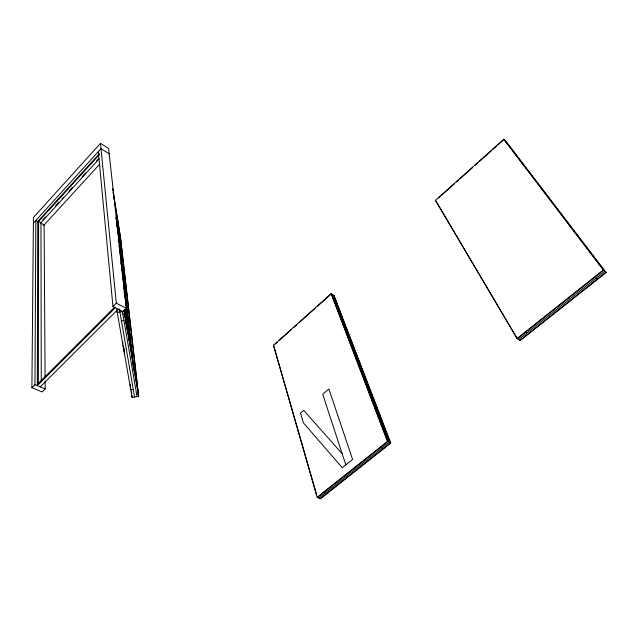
<?xml version="1.0" encoding="UTF-8"?>
<svg xmlns="http://www.w3.org/2000/svg" width="638" height="638" viewBox="0 0 638 638"><rect width="100%" height="100%" fill="white"/><g stroke="black" fill="none" stroke-linecap="round" stroke-linejoin="round"><path stroke-width="0.96" d="M38.352 383.382L38.599 221.458L40.968 222.734L41.271 381.628M45.115 380.966L45.17 388.917L42.124 391.931L31.9 387.721L34.946 384.666L35.848 220.493L38.328 221.833M31.9 387.721L33.439 217.47L100.469 143.367L108.572 148.471L127.121 315.3L129.012 340.54M33.383 223.204L100.995 148.694L109.17 153.814M99.353 153.79L37.778 221.538L37.331 385.663L115.311 307.723M37.77 222.359L99.432 154.563M42.818 219.879L45.489 216.936M55.53 205.922L58.871 202.246M62.221 198.577L63.561 197.11M68.912 191.233L72.253 187.564M82.294 176.543L85.636 172.874M96.346 161.119L98.348 158.918M40.808 222.901L99.089 158.958M43.663 225.461L99.807 164.046M116.307 303.178L126.38 308.298L123.03 311.623L112.95 306.535L116.307 303.178L100.469 143.367M37.339 384.403L114.489 307.229M40.258 386.875L118.189 309.183M273.495 345.198L331.106 293.671L334.033 295.498L390.767 443.091L320.523 498.733L317.118 497.297L273.495 345.198L316.631 494.57M506.094 141.5L606.1 272.538L520.082 340.668L517.043 338.507L435.467 200.316L503.717 139.267L506.357 141.748M275.273 344.041L277.498 342.048M279.723 340.062L291.574 329.463M293.735 327.533L296.686 324.894M299.645 322.246L315.148 308.377M317.365 306.399L331.401 293.855L387.808 441.584L317.453 497.441M438.705 197.892L440.196 196.56M441.679 195.228L454.288 183.959M456.457 182.013L458.738 179.98M460.221 178.648L472.734 167.459M474.951 165.473L477.91 162.834M479.505 161.406L491.228 150.927M492.703 149.603L496.404 146.293M498.047 144.826L503.98 139.523M345.82 464.847L322.708 394.268L328.897 389.036L352.591 459.44L342.247 467.734L303.385 422.787L300.514 413.041L303.728 410.33L342.207 453.817M317.118 497.297L387.473 441.416L390.767 443.091M517.043 338.507L603.269 270.026L606.1 272.538M318.825 498.015L389.124 442.254L332.565 294.581M518.558 339.591L604.688 271.286L505.041 140.512M320.188 498.589L390.44 442.924L333.738 295.314M519.779 340.453L605.821 272.282M116.738 309.621L132.122 397.458L138.677 396.342L120.526 237.488L113.189 192.205M133.246 389.403L130.766 389.818L130.168 384.196M136.668 394.451L138.31 394.172L120.191 235.414M122.847 314.151L124.641 313.872L124.211 309.924M121.276 320.938L123.947 320.523M117.017 312.389L124.203 311.304L138.677 396.342M34.946 384.666L45.17 388.917M324.072 492.185L325.436 492.767M382.066 447.852L383.382 448.514M384.881 433.936L386.197 434.614M40.808 223.172L44.11 224.959L45.091 376.986M334.655 300.035L335.835 300.769M525.425 332.31L526.637 333.188M435.467 200.316L517.346 338.73L603.548 270.281L503.717 139.267M596.004 278.168L597.144 279.157M598.308 263.398L599.441 264.403M508.661 145.257L509.722 146.254M331.106 293.671L387.473 441.416M123.054 345.214L124.657 354.281M134.578 397.035L119.41 309.007M122.408 311.575L137.042 396.621M124.378 311.488L138.031 391.748M124.075 291.51L124.402 293.448M124.729 295.386L126.348 305.076M125.574 302.675L125.981 305.108M123.453 285.457L125.574 298.209L122.161 272.649M115.813 217.558L116.132 219.528M116.459 221.49L119.027 237.216L120.375 237.033L113.205 192.804M116.395 222.447L118.628 236.076M112.551 188.274L112.87 190.244M112.567 188.872L112.886 190.834M117.671 228.404L118.038 230.685M118.285 232.192L118.684 234.609M118.955 236.283L119.402 239.649M118.317 240.215L118.572 242.185M118.947 245.136L119.33 248.086M119.577 250.056L120.71 258.916M120.965 260.878L124.482 288.432M120.909 262.864L121.156 264.826M121.531 267.761L121.906 270.695M124.386 309.845L126.252 324.646M124.059 310.355L124.426 313.322M124.673 315.3L124.928 317.277M119.625 241.627L120.072 245.59M120.295 247.544L120.742 251.531M120.957 253.461L121.3 256.484M121.619 259.387L121.962 262.425M122.289 265.312L122.632 268.367M122.855 270.345L125.861 297.085M126.061 298.879L126.412 302.037M126.723 304.804L127.082 307.979M127.305 309.956L127.752 313.92M127.943 315.666L128.39 319.614M128.613 321.584L129.051 325.539M129.275 327.509L129.642 330.755M129.945 333.435L130.311 336.697M130.535 338.674L130.973 342.638M131.197 344.616L131.603 348.244M131.827 350.222L132.273 354.17M132.425 355.51L132.824 359.106M133.047 361.076L133.27 363.054M118.955 236.578L134.012 370.774M118.094 231.323L132.8 362.775M133.015 364.753L133.238 366.73M124.793 309.31L126.946 329.033M124.378 310.028L125.12 316.911M125.335 318.88L125.55 320.85M131.484 391.517L131.699 393.494M131.906 395.472L132.122 397.458M123.844 347.598L124.067 349.791M122.592 341.338L122.791 343.308M98.332 151.629L112.95 306.535M125.447 302.994L125.59 304.94M125.869 308.816L127.632 333.052"/></g></svg>
